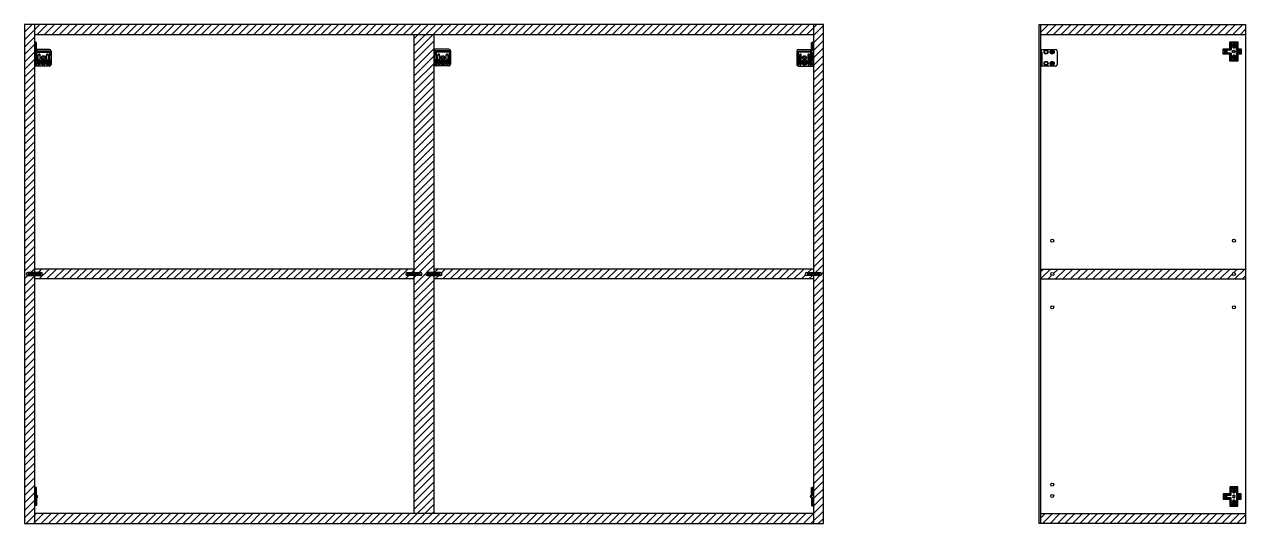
# Model space of a CAD drawing. Header units: millimetres. Extents: x 2419 to 2625, y 1920 to 2179.
# Drawn here: x 2441.7 to 2625.1, y 2104.1 to 2179.1 of the extents above; entities that cross this region are included whole.
import ezdxf

# ---------------------------------------------------------------- set-up
doc = ezdxf.new("R2010")
doc.units = ezdxf.units.MM
doc.layers.add('GIUNZIONI', color=3, linetype='Continuous')
doc.layers.add('STRUTTURA', color=7, linetype='Continuous')

msp = doc.modelspace()

# ---------------------------------------------------------------- hatches: boundary and pattern name
at = {"layer": 'STRUTTURA'}
h = msp.add_hatch(dxfattribs=at)
h.set_pattern_fill('ANSI31', color=256, scale=0.25)
h.paths.add_polyline_path([(2503.212, 2141.362), (2502.212, 2141.362, -1), (2502.212, 2141.812), (2503.212, 2141.812), (2503.212, 2177.587), (2500.212, 2177.587), (2500.212, 2141.812), (2501.212, 2141.812, -1), (2501.212, 2141.362), (2500.212, 2141.362), (2500.212, 2105.587), (2503.212, 2105.587)])
h.paths.add_polyline_path([(2559.212, 2141.362, -1), (2559.212, 2141.812), (2560.212, 2141.812), (2560.212, 2142.337), (2503.212, 2142.337), (2503.212, 2141.812), (2504.212, 2141.812, -1), (2504.212, 2141.362), (2503.212, 2141.362), (2503.212, 2140.837), (2560.212, 2140.837), (2560.212, 2141.362)])
h.paths.add_polyline_path([(2499.212, 2141.362, -1), (2499.212, 2141.812), (2500.212, 2141.812), (2500.212, 2142.337), (2443.212, 2142.337), (2443.212, 2141.812), (2444.212, 2141.812, -1), (2444.212, 2141.362), (2443.212, 2141.362), (2443.212, 2140.837), (2500.212, 2140.837), (2500.212, 2141.362)])
h.paths.add_polyline_path([(2443.212, 2179.087), (2441.712, 2179.087), (2441.712, 2104.087), (2443.212, 2104.087), (2443.212, 2141.362), (2442.212, 2141.362, -1), (2442.212, 2141.812), (2443.212, 2141.812)])
h.paths.add_polyline_path([(2560.212, 2179.087), (2443.212, 2179.087), (2443.212, 2177.587), (2560.212, 2177.587)])
h.paths.add_polyline_path([(2561.712, 2179.087), (2560.212, 2179.087), (2560.212, 2177.587), (2560.212, 2141.812), (2561.212, 2141.812, -1), (2561.212, 2141.362), (2560.212, 2141.362), (2560.212, 2104.087), (2561.712, 2104.087)])
h.paths.add_polyline_path([(2560.212, 2105.587), (2443.212, 2105.587), (2443.212, 2104.087), (2560.212, 2104.087)])
h.paths.add_polyline_path([(2625.132, 2142.337), (2594.332, 2142.337), (2594.332, 2140.837), (2625.132, 2140.837)])
h.paths.add_polyline_path([(2623.607, 2141.587, -1), (2623.157, 2141.587, -1)], flags=16)
h.paths.add_polyline_path([(2595.857, 2141.587, -1), (2596.307, 2141.587, -1)], flags=16)
h.paths.add_polyline_path([(2625.132, 2105.587), (2594.332, 2105.587), (2594.332, 2104.087), (2625.132, 2104.087)])
h.paths.add_polyline_path([(2625.132, 2179.087), (2594.332, 2179.087), (2594.332, 2177.587), (2625.132, 2177.587)])

# ---------------------------------------------------------------- linework, layer by layer
for p, q in [((2561.712, 2179.087), (2441.712, 2179.087)), ((2441.712, 2179.087), (2441.712, 2104.087)), ((2443.212, 2179.087), (2443.212, 2104.087)), ((2560.212, 2179.087), (2560.212, 2104.087)), ((2561.712, 2104.087), (2561.712, 2179.087)), ((2443.212, 2177.587), (2560.212, 2177.587)), ((2441.712, 2104.087), (2561.712, 2104.087)), ((2560.212, 2105.587), (2443.212, 2105.587))]:
    msp.add_line(p, q)
at = {"layer": 'GIUNZIONI'}
for p, q in [((2443.282, 2176.462), (2443.212, 2176.462)), ((2443.282, 2175.4), (2443.212, 2175.4)), ((2443.262, 2175.38), (2443.212, 2175.38)), ((2443.267, 2175.375), (2443.267, 2175.335)), ((2443.287, 2175.355), (2443.287, 2176.457)), ((2443.357, 2176.412), (2443.287, 2176.412)), ((2443.362, 2175.205), (2443.362, 2176.407)), ((2443.507, 2176.362), (2443.362, 2176.362)), ((2443.512, 2175.012), (2443.512, 2176.357)), ((2559.912, 2175.012), (2559.912, 2176.357)), ((2559.917, 2176.362), (2560.062, 2176.362)), ((2560.062, 2175.205), (2560.062, 2176.407)), ((2560.067, 2176.412), (2560.137, 2176.412)), ((2560.137, 2175.355), (2560.137, 2176.457)), ((2560.142, 2176.462), (2560.212, 2176.462)), ((2560.142, 2175.4), (2560.212, 2175.4)), ((2560.157, 2175.375), (2560.157, 2175.335)), ((2560.162, 2175.38), (2560.212, 2175.38)), ((2623.205, 2175.968), (2623.311, 2175.862)), ((2623.205, 2175.756), (2623.311, 2175.862)), ((2623.276, 2175.685), (2623.382, 2175.791)), ((2623.382, 2175.933), (2623.488, 2176.039)), ((2623.453, 2175.862), (2623.559, 2175.968)), ((2443.262, 2174.645), (2443.212, 2174.645)), ((2443.282, 2174.625), (2443.212, 2174.625)), ((2443.282, 2173.562), (2443.212, 2173.562)), ((2443.267, 2174.65), (2443.267, 2174.69)), ((2443.337, 2175.33), (2443.272, 2175.33)), ((2443.337, 2174.695), (2443.272, 2174.695)), ((2443.287, 2174.67), (2443.287, 2173.567)), ((2443.357, 2173.612), (2443.287, 2173.612)), ((2443.357, 2175.35), (2443.292, 2175.35)), ((2443.357, 2174.675), (2443.292, 2174.675)), ((2443.312, 2173.612), (2443.312, 2172.837)), ((2443.342, 2175.325), (2443.342, 2175.185)), ((2443.342, 2174.7), (2443.342, 2174.84)), ((2443.487, 2175.18), (2443.347, 2175.18)), ((2443.487, 2174.845), (2443.347, 2174.845)), ((2443.362, 2174.82), (2443.362, 2173.617)), ((2443.507, 2173.662), (2443.362, 2173.662)), ((2443.507, 2175.2), (2443.367, 2175.2)), ((2443.507, 2174.825), (2443.367, 2174.825)), ((2443.6, 2173.647), (2443.462, 2173.647)), ((2443.6, 2173.567), (2443.462, 2173.567)), ((2443.492, 2175.012), (2443.492, 2175.175)), ((2443.512, 2175.062), (2443.492, 2175.062)), ((2443.492, 2175.012), (2443.492, 2174.85)), ((2443.512, 2174.962), (2443.492, 2174.962)), ((2445.462, 2175.337), (2443.512, 2175.337)), ((2443.512, 2175.153), (2443.637, 2175.153)), ((2443.512, 2175.012), (2443.512, 2173.667)), ((2443.637, 2174.871), (2443.512, 2174.871)), ((2443.6, 2174.767), (2443.512, 2174.767)), ((2443.6, 2174.687), (2443.512, 2174.687)), ((2443.6, 2174.607), (2443.512, 2174.607)), ((2443.6, 2174.527), (2443.512, 2174.527)), ((2443.6, 2174.447), (2443.512, 2174.447)), ((2443.6, 2173.727), (2443.512, 2173.727)), ((2443.637, 2174.987), (2443.637, 2175.037)), ((2443.661, 2175.037), (2443.637, 2175.037)), ((2443.656, 2175.037), (2443.637, 2175.012)), ((2443.637, 2175.012), (2443.656, 2174.987)), ((2443.641, 2175.007), (2443.637, 2175.007)), ((2443.661, 2174.987), (2443.637, 2174.987)), ((2445.639, 2175.087), (2443.655, 2175.087)), ((2443.656, 2175.037), (2443.656, 2174.987)), ((2445.639, 2175.007), (2443.656, 2175.007)), ((2444.05, 2174.447), (2443.8, 2174.447)), ((2444.05, 2173.727), (2443.8, 2173.727)), ((2444.05, 2173.647), (2443.8, 2173.647)), ((2444.05, 2173.567), (2443.8, 2173.567)), ((2444.049, 2174.527), (2443.801, 2174.527)), ((2444.007, 2174.607), (2443.844, 2174.607)), ((2444.908, 2173.567), (2444.193, 2173.567)), ((2444.854, 2173.647), (2444.246, 2173.647)), ((2444.68, 2173.816), (2444.28, 2174.216)), ((2444.761, 2173.727), (2444.34, 2173.727)), ((2444.821, 2173.958), (2444.421, 2174.358)), ((2445.3, 2174.447), (2445.05, 2174.447)), ((2445.3, 2173.727), (2445.05, 2173.727)), ((2445.3, 2173.647), (2445.05, 2173.647)), ((2445.3, 2173.567), (2445.05, 2173.567)), ((2445.299, 2174.527), (2445.051, 2174.527)), ((2445.257, 2174.607), (2445.094, 2174.607)), ((2445.639, 2174.927), (2445.48, 2174.927)), ((2445.639, 2174.847), (2445.5, 2174.847)), ((2445.639, 2174.767), (2445.5, 2174.767)), ((2445.639, 2174.687), (2445.5, 2174.687)), ((2445.639, 2174.607), (2445.5, 2174.607)), ((2445.639, 2174.527), (2445.5, 2174.527)), ((2445.639, 2174.447), (2445.5, 2174.447)), ((2445.639, 2173.727), (2445.5, 2173.727)), ((2445.639, 2173.647), (2445.5, 2173.647)), ((2445.639, 2173.567), (2445.5, 2173.567)), ((2445.712, 2175.087), (2445.712, 2173.087)), ((2505.462, 2175.352), (2503.212, 2175.352)), ((2503.312, 2174.727), (2503.212, 2174.727)), ((2503.312, 2174.102), (2503.212, 2174.102)), ((2503.312, 2175.352), (2503.312, 2172.852)), ((2503.312, 2175.352), (2503.312, 2174.102)), ((2503.312, 2175.102), (2503.462, 2175.102)), ((2503.462, 2174.942), (2503.312, 2174.942)), ((2503.312, 2174.102), (2503.312, 2172.852)), ((2505.639, 2175.102), (2503.462, 2175.102)), ((2503.462, 2175.102), (2503.462, 2174.942)), ((2505.639, 2175.022), (2503.462, 2175.022)), ((2503.62, 2174.942), (2503.462, 2174.942)), ((2503.6, 2174.862), (2503.462, 2174.862)), ((2503.6, 2174.782), (2503.462, 2174.782)), ((2503.6, 2174.702), (2503.462, 2174.702)), ((2503.6, 2174.622), (2503.462, 2174.622)), ((2503.6, 2174.542), (2503.462, 2174.542)), ((2503.6, 2174.462), (2503.462, 2174.462)), ((2503.6, 2173.742), (2503.462, 2173.742)), ((2503.6, 2173.662), (2503.462, 2173.662)), ((2503.6, 2173.582), (2503.462, 2173.582)), ((2504.05, 2174.462), (2503.8, 2174.462)), ((2504.05, 2173.742), (2503.8, 2173.742)), ((2504.05, 2173.662), (2503.8, 2173.662)), ((2504.05, 2173.582), (2503.8, 2173.582)), ((2504.049, 2174.542), (2503.801, 2174.542)), ((2504.007, 2174.622), (2503.844, 2174.622)), ((2504.908, 2173.582), (2504.193, 2173.582)), ((2504.854, 2173.662), (2504.246, 2173.662)), ((2504.68, 2173.831), (2504.28, 2174.231)), ((2504.761, 2173.742), (2504.34, 2173.742)), ((2504.821, 2173.972), (2504.421, 2174.372)), ((2505.3, 2174.462), (2505.05, 2174.462)), ((2505.3, 2173.742), (2505.05, 2173.742)), ((2505.3, 2173.662), (2505.05, 2173.662)), ((2505.3, 2173.582), (2505.05, 2173.582)), ((2505.299, 2174.542), (2505.051, 2174.542)), ((2505.257, 2174.622), (2505.094, 2174.622)), ((2505.639, 2174.942), (2505.48, 2174.942)), ((2505.639, 2174.862), (2505.5, 2174.862)), ((2505.639, 2174.782), (2505.5, 2174.782)), ((2505.639, 2174.702), (2505.5, 2174.702)), ((2505.639, 2174.622), (2505.5, 2174.622)), ((2505.639, 2174.542), (2505.5, 2174.542)), ((2505.639, 2174.462), (2505.5, 2174.462)), ((2505.639, 2173.742), (2505.5, 2173.742)), ((2505.639, 2173.662), (2505.5, 2173.662)), ((2505.639, 2173.582), (2505.5, 2173.582)), ((2505.712, 2175.102), (2505.712, 2173.102)), ((2557.712, 2175.087), (2557.712, 2173.087)), ((2557.785, 2175.087), (2559.769, 2175.087)), ((2557.785, 2175.007), (2559.768, 2175.007)), ((2557.785, 2174.927), (2557.944, 2174.927)), ((2557.785, 2174.847), (2557.924, 2174.847)), ((2557.785, 2174.767), (2557.924, 2174.767)), ((2557.785, 2174.687), (2557.924, 2174.687)), ((2557.785, 2174.607), (2557.924, 2174.607)), ((2557.785, 2174.527), (2557.924, 2174.527)), ((2557.785, 2174.447), (2557.924, 2174.447)), ((2557.785, 2173.727), (2557.924, 2173.727)), ((2557.785, 2173.647), (2557.924, 2173.647)), ((2557.785, 2173.567), (2557.924, 2173.567)), ((2557.962, 2175.337), (2559.912, 2175.337)), ((2558.124, 2174.527), (2558.373, 2174.527)), ((2558.124, 2174.447), (2558.374, 2174.447)), ((2558.124, 2173.727), (2558.374, 2173.727)), ((2558.124, 2173.647), (2558.374, 2173.647)), ((2558.124, 2173.567), (2558.374, 2173.567)), ((2558.167, 2174.607), (2558.33, 2174.607)), ((2558.516, 2173.567), (2559.231, 2173.567)), ((2558.57, 2173.647), (2559.178, 2173.647)), ((2558.603, 2173.958), (2559.003, 2174.358)), ((2558.663, 2173.727), (2559.084, 2173.727)), ((2558.744, 2173.816), (2559.144, 2174.216)), ((2559.374, 2174.527), (2559.623, 2174.527)), ((2559.374, 2174.447), (2559.624, 2174.447)), ((2559.374, 2173.727), (2559.624, 2173.727)), ((2559.374, 2173.647), (2559.624, 2173.647)), ((2559.374, 2173.567), (2559.624, 2173.567)), ((2559.417, 2174.607), (2559.58, 2174.607)), ((2559.763, 2175.037), (2559.787, 2175.037)), ((2559.763, 2174.987), (2559.787, 2174.987)), ((2559.768, 2175.037), (2559.768, 2174.987)), ((2559.768, 2175.037), (2559.787, 2175.012)), ((2559.787, 2175.012), (2559.768, 2174.987)), ((2559.783, 2175.007), (2559.787, 2175.007)), ((2559.912, 2175.153), (2559.787, 2175.153)), ((2559.787, 2174.987), (2559.787, 2175.037)), ((2559.787, 2174.871), (2559.912, 2174.871)), ((2559.824, 2174.767), (2559.912, 2174.767)), ((2559.824, 2174.687), (2559.912, 2174.687)), ((2559.824, 2174.607), (2559.912, 2174.607)), ((2559.824, 2174.527), (2559.912, 2174.527)), ((2559.824, 2174.447), (2559.912, 2174.447)), ((2559.824, 2173.727), (2559.912, 2173.727)), ((2559.824, 2173.647), (2559.962, 2173.647)), ((2559.824, 2173.567), (2559.962, 2173.567)), ((2559.912, 2175.062), (2559.932, 2175.062)), ((2559.912, 2175.012), (2559.912, 2173.667)), ((2559.912, 2174.962), (2559.932, 2174.962)), ((2559.917, 2175.2), (2560.057, 2175.2)), ((2559.917, 2174.825), (2560.057, 2174.825)), ((2559.917, 2173.662), (2560.062, 2173.662)), ((2559.932, 2175.012), (2559.932, 2175.175)), ((2559.932, 2175.012), (2559.932, 2174.85)), ((2559.937, 2175.18), (2560.077, 2175.18)), ((2559.937, 2174.845), (2560.077, 2174.845)), ((2560.062, 2174.82), (2560.062, 2173.617)), ((2560.067, 2175.35), (2560.132, 2175.35)), ((2560.067, 2174.675), (2560.132, 2174.675)), ((2560.067, 2173.612), (2560.137, 2173.612)), ((2560.082, 2175.325), (2560.082, 2175.185)), ((2560.082, 2174.7), (2560.082, 2174.84)), ((2560.087, 2175.33), (2560.152, 2175.33)), ((2560.087, 2174.695), (2560.152, 2174.695)), ((2560.112, 2173.612), (2560.112, 2172.837)), ((2560.137, 2174.67), (2560.137, 2173.567)), ((2560.142, 2174.625), (2560.212, 2174.625)), ((2560.142, 2173.562), (2560.212, 2173.562)), ((2560.157, 2174.65), (2560.157, 2174.69)), ((2560.162, 2174.645), (2560.212, 2174.645)), ((2594.332, 2175.337), (2596.582, 2175.337)), ((2594.432, 2175.337), (2594.432, 2172.837)), ((2594.432, 2174.937), (2594.482, 2174.937)), ((2594.432, 2174.087), (2594.432, 2174.237)), ((2594.432, 2173.937), (2594.457, 2173.937)), ((2594.444, 2174.257), (2594.444, 2174.257)), ((2594.457, 2174.237), (2594.482, 2174.237)), ((2594.482, 2174.837), (2594.482, 2172.937)), ((2594.532, 2174.887), (2594.532, 2172.887)), ((2594.552, 2174.387), (2594.532, 2174.332)), ((2594.552, 2173.787), (2594.532, 2173.842)), ((2594.552, 2174.387), (2594.552, 2173.787)), ((2595.976, 2175.114), (2595.905, 2175.043)), ((2595.905, 2175.043), (2596.011, 2174.937)), ((2595.905, 2175.043), (2596.082, 2174.937)), ((2595.905, 2174.831), (2596.011, 2174.937)), ((2595.905, 2174.831), (2596.082, 2174.937)), ((2595.976, 2174.76), (2595.905, 2174.831)), ((2595.976, 2175.114), (2596.082, 2175.008)), ((2595.976, 2175.114), (2596.082, 2174.937)), ((2596.082, 2174.937), (2595.976, 2174.76)), ((2595.976, 2174.76), (2596.082, 2174.866)), ((2596.011, 2174.937), (2596.082, 2174.937)), ((2596.188, 2175.114), (2596.082, 2174.937)), ((2596.082, 2175.008), (2596.188, 2175.114)), ((2596.082, 2174.937), (2596.259, 2175.043)), ((2596.082, 2175.008), (2596.082, 2174.866)), ((2596.082, 2174.937), (2596.259, 2174.831)), ((2596.082, 2174.937), (2596.188, 2174.76)), ((2596.082, 2174.937), (2596.153, 2174.937)), ((2596.082, 2174.866), (2596.188, 2174.76)), ((2596.153, 2174.937), (2596.259, 2175.043)), ((2596.153, 2174.937), (2596.259, 2174.831)), ((2596.188, 2175.114), (2596.259, 2175.043)), ((2596.188, 2174.76), (2596.259, 2174.831)), ((2596.832, 2175.087), (2596.832, 2173.087)), ((2622.017, 2175.073), (2622.017, 2175.153)), ((2622.017, 2174.951), (2622.017, 2174.871)), ((2622.052, 2175.106), (2622.052, 2175.153)), ((2622.052, 2174.918), (2622.052, 2174.871)), ((2622.087, 2175.134), (2622.087, 2175.153)), ((2622.087, 2175.037), (2622.087, 2175.012)), ((2622.087, 2174.987), (2622.087, 2175.012)), ((2622.132, 2174.987), (2622.087, 2174.987)), ((2622.087, 2174.89), (2622.087, 2174.871)), ((2622.122, 2175.148), (2622.122, 2175.153)), ((2622.122, 2174.876), (2622.122, 2174.871)), ((2622.132, 2175.037), (2622.132, 2175.082)), ((2622.157, 2175.012), (2622.132, 2174.987)), ((2622.132, 2174.987), (2622.132, 2174.942)), ((2622.157, 2175.012), (2622.182, 2175.082)), ((2622.157, 2175.012), (2622.227, 2175.037)), ((2622.157, 2175.012), (2622.227, 2174.987)), ((2622.182, 2175.082), (2622.182, 2175.037)), ((2622.192, 2175.148), (2622.192, 2175.153)), ((2622.192, 2174.876), (2622.192, 2174.871)), ((2622.227, 2175.134), (2622.227, 2175.153)), ((2622.227, 2175.012), (2622.227, 2175.037)), ((2622.227, 2175.012), (2622.227, 2174.987)), ((2622.227, 2174.89), (2622.227, 2174.871)), ((2622.262, 2175.106), (2622.262, 2175.153)), ((2622.262, 2174.918), (2622.262, 2174.871)), ((2622.297, 2175.073), (2622.297, 2175.153)), ((2622.297, 2174.951), (2622.297, 2174.871)), ((2623.205, 2174.268), (2623.311, 2174.162)), ((2623.205, 2174.056), (2623.311, 2174.162)), ((2623.276, 2174.339), (2623.382, 2174.233)), ((2623.382, 2174.091), (2623.488, 2173.985)), ((2623.453, 2174.162), (2623.559, 2174.056)), ((2624.069, 2175.2), (2624.138, 2175.2)), ((2624.069, 2174.825), (2624.138, 2174.825)), ((2624.207, 2175.2), (2624.276, 2175.2)), ((2624.207, 2174.825), (2624.276, 2174.825)), ((2624.344, 2175.2), (2624.482, 2175.2)), ((2624.344, 2174.825), (2624.482, 2174.825)), ((2443.312, 2173.462), (2443.212, 2173.462)), ((2445.462, 2172.837), (2443.212, 2172.837)), ((2443.312, 2173.462), (2443.312, 2172.837)), ((2443.462, 2173.247), (2443.312, 2173.247)), ((2443.312, 2173.087), (2443.462, 2173.087)), ((2443.6, 2173.487), (2443.462, 2173.487)), ((2443.6, 2173.407), (2443.462, 2173.407)), ((2443.6, 2173.327), (2443.462, 2173.327)), ((2443.6, 2173.247), (2443.462, 2173.247)), ((2443.462, 2173.087), (2443.462, 2173.247)), ((2443.6, 2173.167), (2443.462, 2173.167)), ((2443.6, 2173.087), (2443.462, 2173.087)), ((2444.05, 2173.487), (2443.8, 2173.487)), ((2444.05, 2173.407), (2443.8, 2173.407)), ((2444.05, 2173.327), (2443.8, 2173.327)), ((2444.05, 2173.247), (2443.8, 2173.247)), ((2444.05, 2173.167), (2443.8, 2173.167)), ((2444.048, 2173.087), (2443.803, 2173.087)), ((2444.95, 2173.407), (2444.151, 2173.407)), ((2444.946, 2173.327), (2444.155, 2173.327)), ((2444.938, 2173.487), (2444.163, 2173.487)), ((2444.925, 2173.247), (2444.176, 2173.247)), ((2444.884, 2173.167), (2444.216, 2173.167)), ((2444.815, 2173.087), (2444.286, 2173.087)), ((2445.3, 2173.487), (2445.05, 2173.487)), ((2445.3, 2173.407), (2445.05, 2173.407)), ((2445.3, 2173.327), (2445.05, 2173.327)), ((2445.3, 2173.247), (2445.05, 2173.247)), ((2445.3, 2173.167), (2445.05, 2173.167)), ((2445.298, 2173.087), (2445.053, 2173.087)), ((2445.639, 2173.487), (2445.5, 2173.487)), ((2445.639, 2173.407), (2445.5, 2173.407)), ((2445.639, 2173.327), (2445.5, 2173.327)), ((2445.639, 2173.247), (2445.5, 2173.247)), ((2445.639, 2173.167), (2445.5, 2173.167)), ((2445.639, 2173.087), (2445.5, 2173.087)), ((2503.312, 2173.477), (2503.212, 2173.477)), ((2505.462, 2172.852), (2503.212, 2172.852)), ((2503.462, 2173.262), (2503.312, 2173.262)), ((2503.312, 2173.102), (2503.462, 2173.102)), ((2503.6, 2173.502), (2503.462, 2173.502)), ((2503.6, 2173.422), (2503.462, 2173.422)), ((2503.6, 2173.342), (2503.462, 2173.342)), ((2503.6, 2173.262), (2503.462, 2173.262)), ((2503.462, 2173.102), (2503.462, 2173.262)), ((2503.6, 2173.182), (2503.462, 2173.182)), ((2503.6, 2173.102), (2503.462, 2173.102)), ((2504.05, 2173.502), (2503.8, 2173.502)), ((2504.05, 2173.422), (2503.8, 2173.422)), ((2504.05, 2173.342), (2503.8, 2173.342)), ((2504.05, 2173.262), (2503.8, 2173.262)), ((2504.05, 2173.182), (2503.8, 2173.182)), ((2504.048, 2173.102), (2503.803, 2173.102)), ((2504.95, 2173.422), (2504.151, 2173.422)), ((2504.946, 2173.342), (2504.155, 2173.342)), ((2504.938, 2173.502), (2504.163, 2173.502)), ((2504.925, 2173.262), (2504.176, 2173.262)), ((2504.884, 2173.182), (2504.216, 2173.182)), ((2504.815, 2173.102), (2504.286, 2173.102)), ((2505.3, 2173.502), (2505.05, 2173.502)), ((2505.3, 2173.422), (2505.05, 2173.422)), ((2505.3, 2173.342), (2505.05, 2173.342)), ((2505.3, 2173.262), (2505.05, 2173.262)), ((2505.3, 2173.182), (2505.05, 2173.182)), ((2505.298, 2173.102), (2505.053, 2173.102)), ((2505.639, 2173.502), (2505.5, 2173.502)), ((2505.639, 2173.422), (2505.5, 2173.422)), ((2505.639, 2173.342), (2505.5, 2173.342)), ((2505.639, 2173.262), (2505.5, 2173.262)), ((2505.639, 2173.182), (2505.5, 2173.182)), ((2505.639, 2173.102), (2505.5, 2173.102)), ((2557.785, 2173.487), (2557.924, 2173.487)), ((2557.785, 2173.407), (2557.924, 2173.407)), ((2557.785, 2173.327), (2557.924, 2173.327)), ((2557.785, 2173.247), (2557.924, 2173.247)), ((2557.785, 2173.167), (2557.924, 2173.167)), ((2557.785, 2173.087), (2557.924, 2173.087)), ((2557.962, 2172.837), (2560.212, 2172.837)), ((2558.124, 2173.487), (2558.374, 2173.487)), ((2558.124, 2173.407), (2558.374, 2173.407)), ((2558.124, 2173.327), (2558.374, 2173.327)), ((2558.124, 2173.247), (2558.374, 2173.247)), ((2558.124, 2173.167), (2558.374, 2173.167)), ((2558.126, 2173.087), (2558.371, 2173.087)), ((2558.474, 2173.407), (2559.273, 2173.407)), ((2558.478, 2173.327), (2559.269, 2173.327)), ((2558.486, 2173.487), (2559.261, 2173.487)), ((2558.499, 2173.247), (2559.248, 2173.247)), ((2558.539, 2173.167), (2559.208, 2173.167)), ((2558.609, 2173.087), (2559.138, 2173.087)), ((2559.374, 2173.487), (2559.624, 2173.487)), ((2559.374, 2173.407), (2559.624, 2173.407)), ((2559.374, 2173.327), (2559.624, 2173.327)), ((2559.374, 2173.247), (2559.624, 2173.247)), ((2559.374, 2173.167), (2559.624, 2173.167)), ((2559.376, 2173.087), (2559.621, 2173.087)), ((2559.824, 2173.487), (2559.962, 2173.487)), ((2559.824, 2173.407), (2559.962, 2173.407)), ((2559.824, 2173.327), (2559.962, 2173.327)), ((2559.824, 2173.247), (2559.962, 2173.247)), ((2559.824, 2173.167), (2559.962, 2173.167)), ((2559.824, 2173.087), (2559.962, 2173.087)), ((2559.962, 2173.087), (2559.962, 2173.247)), ((2559.962, 2173.247), (2560.112, 2173.247)), ((2560.112, 2173.087), (2559.962, 2173.087)), ((2560.112, 2173.462), (2560.212, 2173.462)), ((2560.112, 2173.462), (2560.112, 2172.837)), ((2596.582, 2172.837), (2594.332, 2172.837)), ((2595.976, 2173.414), (2595.905, 2173.343)), ((2595.905, 2173.343), (2596.011, 2173.237)), ((2595.905, 2173.343), (2596.082, 2173.237)), ((2595.905, 2173.131), (2596.011, 2173.237)), ((2595.905, 2173.131), (2596.082, 2173.237)), ((2595.976, 2173.06), (2595.905, 2173.131)), ((2595.976, 2173.414), (2596.082, 2173.308)), ((2596.082, 2173.237), (2595.976, 2173.414)), ((2595.976, 2173.06), (2596.082, 2173.237)), ((2595.976, 2173.06), (2596.082, 2173.166)), ((2596.011, 2173.237), (2596.082, 2173.237)), ((2596.082, 2173.308), (2596.188, 2173.414)), ((2596.082, 2173.237), (2596.188, 2173.414)), ((2596.082, 2173.237), (2596.259, 2173.343)), ((2596.082, 2173.166), (2596.082, 2173.308)), ((2596.188, 2173.06), (2596.082, 2173.237)), ((2596.082, 2173.237), (2596.259, 2173.131)), ((2596.082, 2173.237), (2596.153, 2173.237)), ((2596.082, 2173.166), (2596.188, 2173.06)), ((2596.153, 2173.237), (2596.259, 2173.343)), ((2596.153, 2173.237), (2596.259, 2173.131)), ((2596.188, 2173.414), (2596.259, 2173.343)), ((2596.188, 2173.06), (2596.259, 2173.131)), ((2444.212, 2141.812), (2442.212, 2141.812)), ((2442.212, 2141.787), (2444.212, 2141.787)), ((2442.212, 2141.762), (2444.212, 2141.762)), ((2442.212, 2141.712), (2444.212, 2141.712)), ((2442.212, 2141.637), (2444.212, 2141.637)), ((2442.212, 2141.537), (2444.212, 2141.537)), ((2442.212, 2141.462), (2444.212, 2141.462)), ((2442.212, 2141.412), (2444.212, 2141.412)), ((2442.212, 2141.387), (2444.212, 2141.387)), ((2442.212, 2141.362), (2444.212, 2141.362)), ((2499.212, 2141.812), (2501.212, 2141.812)), ((2501.212, 2141.787), (2499.212, 2141.787)), ((2501.212, 2141.762), (2499.212, 2141.762)), ((2501.212, 2141.712), (2499.212, 2141.712)), ((2501.212, 2141.637), (2499.212, 2141.637)), ((2501.212, 2141.537), (2499.212, 2141.537)), ((2501.212, 2141.462), (2499.212, 2141.462)), ((2501.212, 2141.412), (2499.212, 2141.412)), ((2501.212, 2141.387), (2499.212, 2141.387)), ((2501.212, 2141.362), (2499.212, 2141.362)), ((2504.212, 2141.812), (2502.212, 2141.812)), ((2502.212, 2141.787), (2504.212, 2141.787)), ((2502.212, 2141.762), (2504.212, 2141.762)), ((2502.212, 2141.712), (2504.212, 2141.712)), ((2502.212, 2141.637), (2504.212, 2141.637)), ((2502.212, 2141.537), (2504.212, 2141.537)), ((2502.212, 2141.462), (2504.212, 2141.462)), ((2502.212, 2141.412), (2504.212, 2141.412)), ((2502.212, 2141.387), (2504.212, 2141.387)), ((2502.212, 2141.362), (2504.212, 2141.362)), ((2559.212, 2141.812), (2561.212, 2141.812)), ((2561.212, 2141.787), (2559.212, 2141.787)), ((2561.212, 2141.762), (2559.212, 2141.762)), ((2561.212, 2141.712), (2559.212, 2141.712)), ((2561.212, 2141.637), (2559.212, 2141.637)), ((2561.212, 2141.537), (2559.212, 2141.537)), ((2561.212, 2141.462), (2559.212, 2141.462)), ((2561.212, 2141.412), (2559.212, 2141.412)), ((2561.212, 2141.387), (2559.212, 2141.387)), ((2561.212, 2141.362), (2559.212, 2141.362)), ((2443.282, 2109.612), (2443.212, 2109.612)), ((2443.287, 2108.505), (2443.287, 2109.607)), ((2443.357, 2109.562), (2443.287, 2109.562)), ((2443.362, 2108.355), (2443.362, 2109.557)), ((2443.507, 2109.512), (2443.362, 2109.512)), ((2443.512, 2108.162), (2443.512, 2109.507)), ((2559.912, 2108.162), (2559.912, 2109.507)), ((2559.917, 2109.512), (2560.062, 2109.512)), ((2560.062, 2108.355), (2560.062, 2109.557)), ((2560.067, 2109.562), (2560.137, 2109.562)), ((2560.137, 2108.505), (2560.137, 2109.607)), ((2560.142, 2109.612), (2560.212, 2109.612)), ((2443.282, 2108.55), (2443.212, 2108.55)), ((2443.262, 2108.53), (2443.212, 2108.53)), ((2443.262, 2107.795), (2443.212, 2107.795)), ((2443.282, 2107.775), (2443.212, 2107.775)), ((2443.267, 2108.525), (2443.267, 2108.485)), ((2443.267, 2107.8), (2443.267, 2107.84)), ((2443.337, 2108.48), (2443.272, 2108.48)), ((2443.337, 2107.845), (2443.272, 2107.845)), ((2443.287, 2107.82), (2443.287, 2106.717)), ((2443.357, 2108.5), (2443.292, 2108.5)), ((2443.357, 2107.825), (2443.292, 2107.825)), ((2443.342, 2108.475), (2443.342, 2108.335)), ((2443.342, 2107.85), (2443.342, 2107.99)), ((2443.487, 2108.33), (2443.347, 2108.33)), ((2443.487, 2107.995), (2443.347, 2107.995)), ((2443.362, 2107.97), (2443.362, 2106.767)), ((2443.507, 2108.35), (2443.367, 2108.35)), ((2443.507, 2107.975), (2443.367, 2107.975)), ((2443.492, 2108.162), (2443.492, 2108.325)), ((2443.512, 2108.212), (2443.492, 2108.212)), ((2443.492, 2108.162), (2443.492, 2108)), ((2443.512, 2108.112), (2443.492, 2108.112)), ((2443.637, 2108.303), (2443.512, 2108.303)), ((2443.512, 2108.162), (2443.512, 2106.817)), ((2443.512, 2108.021), (2443.637, 2108.021)), ((2443.637, 2108.187), (2443.637, 2108.137)), ((2443.661, 2108.187), (2443.637, 2108.187)), ((2443.637, 2108.162), (2443.656, 2108.187)), ((2443.656, 2108.137), (2443.637, 2108.162)), ((2443.661, 2108.137), (2443.637, 2108.137)), ((2443.656, 2108.137), (2443.656, 2108.187)), ((2559.763, 2108.187), (2559.787, 2108.187)), ((2559.763, 2108.137), (2559.787, 2108.137)), ((2559.768, 2108.137), (2559.768, 2108.187)), ((2559.787, 2108.162), (2559.768, 2108.187)), ((2559.768, 2108.137), (2559.787, 2108.162)), ((2559.787, 2108.303), (2559.912, 2108.303)), ((2559.787, 2108.187), (2559.787, 2108.137)), ((2559.912, 2108.021), (2559.787, 2108.021)), ((2559.912, 2108.212), (2559.932, 2108.212)), ((2559.912, 2108.162), (2559.912, 2106.817)), ((2559.912, 2108.112), (2559.932, 2108.112)), ((2559.917, 2108.35), (2560.057, 2108.35)), ((2559.917, 2107.975), (2560.057, 2107.975)), ((2559.932, 2108.162), (2559.932, 2108.325)), ((2559.932, 2108.162), (2559.932, 2108)), ((2559.937, 2108.33), (2560.077, 2108.33)), ((2559.937, 2107.995), (2560.077, 2107.995)), ((2560.062, 2107.97), (2560.062, 2106.767)), ((2560.067, 2108.5), (2560.132, 2108.5)), ((2560.067, 2107.825), (2560.132, 2107.825)), ((2560.082, 2108.475), (2560.082, 2108.335)), ((2560.082, 2107.85), (2560.082, 2107.99)), ((2560.087, 2108.48), (2560.152, 2108.48)), ((2560.087, 2107.845), (2560.152, 2107.845)), ((2560.137, 2107.82), (2560.137, 2106.717)), ((2560.142, 2108.55), (2560.212, 2108.55)), ((2560.142, 2107.775), (2560.212, 2107.775)), ((2560.157, 2108.525), (2560.157, 2108.485)), ((2560.157, 2107.8), (2560.157, 2107.84)), ((2560.162, 2108.53), (2560.212, 2108.53)), ((2560.162, 2107.795), (2560.212, 2107.795)), ((2622.017, 2108.223), (2622.017, 2108.303)), ((2622.017, 2108.101), (2622.017, 2108.021)), ((2622.052, 2108.256), (2622.052, 2108.303)), ((2622.052, 2108.068), (2622.052, 2108.021)), ((2622.087, 2108.284), (2622.087, 2108.303)), ((2622.087, 2108.187), (2622.087, 2108.162)), ((2622.132, 2108.187), (2622.087, 2108.187)), ((2622.087, 2108.137), (2622.087, 2108.162)), ((2622.087, 2108.04), (2622.087, 2108.021)), ((2622.122, 2108.298), (2622.122, 2108.303)), ((2622.122, 2108.026), (2622.122, 2108.021)), ((2622.132, 2108.187), (2622.132, 2108.232)), ((2622.157, 2108.162), (2622.132, 2108.187)), ((2622.132, 2108.137), (2622.132, 2108.092)), ((2622.157, 2108.162), (2622.227, 2108.187)), ((2622.157, 2108.162), (2622.182, 2108.092)), ((2622.157, 2108.162), (2622.227, 2108.137)), ((2622.182, 2108.092), (2622.182, 2108.137)), ((2622.192, 2108.298), (2622.192, 2108.303)), ((2622.192, 2108.026), (2622.192, 2108.021)), ((2622.227, 2108.284), (2622.227, 2108.303)), ((2622.227, 2108.162), (2622.227, 2108.187)), ((2622.227, 2108.162), (2622.227, 2108.137)), ((2622.227, 2108.04), (2622.227, 2108.021)), ((2622.262, 2108.256), (2622.262, 2108.303)), ((2622.262, 2108.068), (2622.262, 2108.021)), ((2622.297, 2108.223), (2622.297, 2108.303)), ((2622.297, 2108.101), (2622.297, 2108.021)), ((2623.205, 2109.118), (2623.311, 2109.012)), ((2623.205, 2108.906), (2623.311, 2109.012)), ((2623.276, 2108.835), (2623.382, 2108.941)), ((2623.382, 2109.083), (2623.488, 2109.189)), ((2623.453, 2109.012), (2623.559, 2109.118)), ((2624.069, 2108.35), (2624.138, 2108.35)), ((2624.069, 2107.975), (2624.138, 2107.975)), ((2624.207, 2108.35), (2624.276, 2108.35)), ((2624.207, 2107.975), (2624.276, 2107.975)), ((2624.344, 2108.35), (2624.482, 2108.35)), ((2624.344, 2107.975), (2624.482, 2107.975)), ((2443.282, 2106.712), (2443.212, 2106.712)), ((2443.357, 2106.762), (2443.287, 2106.762)), ((2443.507, 2106.812), (2443.362, 2106.812)), ((2559.917, 2106.812), (2560.062, 2106.812)), ((2560.067, 2106.762), (2560.137, 2106.762)), ((2560.142, 2106.712), (2560.212, 2106.712)), ((2623.205, 2107.418), (2623.311, 2107.312)), ((2623.205, 2107.206), (2623.311, 2107.312)), ((2623.276, 2107.489), (2623.382, 2107.383)), ((2623.382, 2107.241), (2623.488, 2107.135)), ((2623.453, 2107.312), (2623.559, 2107.206))]:
    msp.add_line(p, q, dxfattribs=at)
for points in [[(2622.782, 2176.412, -0.4142136), (2622.832, 2176.462), (2623.932, 2176.462, -0.4142136), (2623.982, 2176.412), (2623.982, 2175.4), (2624.482, 2175.4), (2624.482, 2175.012), (2624.482, 2174.625), (2623.982, 2174.625), (2623.982, 2173.612, -0.4142136), (2623.932, 2173.562), (2622.832, 2173.562, -0.4142136), (2622.782, 2173.612), (2622.782, 2174.625), (2621.782, 2174.625), (2621.782, 2175.012), (2621.782, 2175.4), (2622.782, 2175.4)], [(2444.05, 2173.112, -1), (2443.8, 2173.112), (2443.8, 2174.512, -1), (2444.05, 2174.512)], [(2445.05, 2174.512, -1), (2445.3, 2174.512), (2445.3, 2173.112, -1), (2445.05, 2173.112)], [(2504.05, 2173.127, -1), (2503.8, 2173.127), (2503.8, 2174.527, -1), (2504.05, 2174.527)], [(2505.05, 2174.527, -1), (2505.3, 2174.527), (2505.3, 2173.127, -1), (2505.05, 2173.127)], [(2558.374, 2174.512, 1), (2558.124, 2174.512), (2558.124, 2173.112, 1), (2558.374, 2173.112)], [(2559.374, 2173.112, 1), (2559.624, 2173.112), (2559.624, 2174.512, 1), (2559.374, 2174.512)], [(2622.016, 2175.012, -1), (2622.298, 2175.012, -1)], [(2623.177, 2175.012, -1), (2623.587, 2175.012, -1)], [(2623.241, 2175.012, -1), (2623.523, 2175.012, -1)], [(2622.782, 2106.762, 0.4142136), (2622.832, 2106.712), (2623.932, 2106.712, 0.4142136), (2623.982, 2106.762), (2623.982, 2107.775), (2624.482, 2107.775), (2624.482, 2108.162), (2624.482, 2108.55), (2623.982, 2108.55), (2623.982, 2109.562, 0.4142136), (2623.932, 2109.612), (2622.832, 2109.612, 0.4142136), (2622.782, 2109.562), (2622.782, 2108.55), (2621.782, 2108.55), (2621.782, 2108.162), (2621.782, 2107.775), (2622.782, 2107.775)], [(2622.016, 2108.162, 1), (2622.298, 2108.162, 1)], [(2623.177, 2108.162, 1), (2623.587, 2108.162, 1)], [(2623.241, 2108.162, 1), (2623.523, 2108.162, 1)]]:
    msp.add_lwpolyline(points, format="xyb", close=True, dxfattribs=at)
for points in [[(2621.782, 2175.35), (2622.782, 2175.35, 0.4142136), (2622.832, 2175.4), (2622.832, 2176.362, -0.4142136), (2622.882, 2176.412), (2623.882, 2176.412, -0.4142136), (2623.932, 2176.362), (2623.932, 2175.35), (2624.482, 2175.35)], [(2624.482, 2175.3), (2623.932, 2175.3, -0.4142136), (2623.882, 2175.35), (2623.882, 2176.262, 0.4142136), (2623.782, 2176.362), (2622.982, 2176.362, 0.4142136), (2622.882, 2176.262), (2622.882, 2175.35, -0.4142136), (2622.832, 2175.3), (2621.782, 2175.3)], [(2624.001, 2175.2), (2623.882, 2175.2, -0.4142136), (2623.782, 2175.3), (2623.782, 2176.262), (2622.982, 2176.262), (2622.982, 2175.3, -0.4142136), (2622.882, 2175.2), (2621.782, 2175.2)], [(2444.75, 2173.864), (2444.75, 2173.734, -3.7320508), (2444.35, 2173.734), (2444.35, 2173.864)], [(2504.75, 2173.878), (2504.75, 2173.748, -3.7320508), (2504.35, 2173.748), (2504.35, 2173.878)], [(2558.674, 2173.864), (2558.674, 2173.734, 3.7320508), (2559.074, 2173.734), (2559.074, 2173.864)], [(2621.782, 2174.825), (2622.882, 2174.825, -0.4142136), (2622.982, 2174.725), (2622.982, 2173.762), (2623.782, 2173.762), (2623.782, 2174.725, -0.4142136), (2623.882, 2174.825), (2624.001, 2174.825)], [(2621.782, 2174.725), (2622.832, 2174.725, -0.4142136), (2622.882, 2174.675), (2622.882, 2173.762, 0.4142136), (2622.982, 2173.662), (2623.782, 2173.662, 0.4142136), (2623.882, 2173.762), (2623.882, 2174.675, -0.4142136), (2623.932, 2174.725), (2624.482, 2174.725)], [(2621.782, 2174.675), (2622.782, 2174.675, -0.4142136), (2622.832, 2174.625), (2622.832, 2173.662, 0.4142136), (2622.882, 2173.612), (2623.882, 2173.612, 0.4142136), (2623.932, 2173.662), (2623.932, 2174.675), (2624.482, 2174.675)], [(2624.482, 2174.962), (2623.832, 2174.962, -0.4142136), (2623.782, 2175.012, -0.4142136), (2623.832, 2175.062), (2624.482, 2175.062)], [(2621.782, 2108.5), (2622.782, 2108.5, 0.4142136), (2622.832, 2108.55), (2622.832, 2109.512, -0.4142136), (2622.882, 2109.562), (2623.882, 2109.562, -0.4142136), (2623.932, 2109.512), (2623.932, 2108.5), (2624.482, 2108.5)], [(2621.782, 2108.45), (2622.832, 2108.45, 0.4142136), (2622.882, 2108.5), (2622.882, 2109.412, -0.4142136), (2622.982, 2109.512), (2623.782, 2109.512, -0.4142136), (2623.882, 2109.412), (2623.882, 2108.5, 0.4142136), (2623.932, 2108.45), (2624.482, 2108.45)], [(2621.782, 2108.35), (2622.882, 2108.35, 0.4142136), (2622.982, 2108.45), (2622.982, 2109.412), (2623.782, 2109.412), (2623.782, 2108.45, 0.4142136), (2623.882, 2108.35), (2624.001, 2108.35)], [(2624.001, 2107.975), (2623.882, 2107.975, 0.4142136), (2623.782, 2107.875), (2623.782, 2106.912), (2622.982, 2106.912), (2622.982, 2107.875, 0.4142136), (2622.882, 2107.975), (2621.782, 2107.975)], [(2624.482, 2107.875), (2623.932, 2107.875, 0.4142136), (2623.882, 2107.825), (2623.882, 2106.912, -0.4142136), (2623.782, 2106.812), (2622.982, 2106.812, -0.4142136), (2622.882, 2106.912), (2622.882, 2107.825, 0.4142136), (2622.832, 2107.875), (2621.782, 2107.875)], [(2621.782, 2107.825), (2622.782, 2107.825, -0.4142136), (2622.832, 2107.775), (2622.832, 2106.812, 0.4142136), (2622.882, 2106.762), (2623.882, 2106.762, 0.4142136), (2623.932, 2106.812), (2623.932, 2107.825), (2624.482, 2107.825)], [(2624.482, 2108.212), (2623.832, 2108.212, 0.4142136), (2623.782, 2108.162, 0.4142136), (2623.832, 2108.112), (2624.482, 2108.112)]]:
    msp.add_lwpolyline(points, format="xyb", dxfattribs=at)
for points in [[(2623.276, 2176.039), (2623.382, 2175.862), (2623.205, 2175.968)], [(2623.205, 2175.756), (2623.382, 2175.862), (2623.276, 2175.685)], [(2623.488, 2176.039), (2623.382, 2175.862), (2623.559, 2175.968)], [(2622.132, 2175.037), (2622.087, 2175.037), (2622.157, 2175.012)], [(2623.205, 2174.268), (2623.382, 2174.162), (2623.276, 2174.339)], [(2623.276, 2173.985), (2623.382, 2174.162), (2623.205, 2174.056)], [(2623.488, 2173.985), (2623.382, 2174.162), (2623.559, 2174.056)], [(2622.132, 2108.137), (2622.087, 2108.137), (2622.157, 2108.162)], [(2623.276, 2109.189), (2623.382, 2109.012), (2623.205, 2109.118)], [(2623.205, 2108.906), (2623.382, 2109.012), (2623.276, 2108.835)], [(2623.488, 2109.189), (2623.382, 2109.012), (2623.559, 2109.118)], [(2623.205, 2107.418), (2623.382, 2107.312), (2623.276, 2107.489)], [(2623.276, 2107.135), (2623.382, 2107.312), (2623.205, 2107.206)], [(2623.488, 2107.135), (2623.382, 2107.312), (2623.559, 2107.206)]]:
    msp.add_lwpolyline(points, close=True, dxfattribs=at)
for points in [[(2623.276, 2176.039), (2623.382, 2175.933), (2623.382, 2175.791), (2623.488, 2175.685), (2623.382, 2175.862), (2623.559, 2175.756), (2623.488, 2175.685)], [(2623.311, 2175.862), (2623.382, 2175.862), (2623.453, 2175.862), (2623.559, 2175.756)], [(2443.6, 2172.887), (2443.6, 2174.871)], [(2443.65, 2174.937), (2445.45, 2174.937)], [(2445.5, 2174.887), (2445.5, 2172.887)], [(2503.6, 2172.902), (2503.6, 2174.902)], [(2503.65, 2174.952), (2505.45, 2174.952)], [(2505.5, 2174.902), (2505.5, 2172.902)], [(2557.924, 2174.887), (2557.924, 2172.887)], [(2559.774, 2174.937), (2557.974, 2174.937)], [(2559.824, 2172.887), (2559.824, 2174.871)], [(2622.03, 2175.073), (2621.982, 2175.073), (2621.982, 2175.153), (2622.332, 2175.153), (2622.332, 2175.073), (2622.284, 2175.073)], [(2622.03, 2174.951), (2621.982, 2174.951), (2621.982, 2174.871), (2622.332, 2174.871), (2622.332, 2174.951), (2622.284, 2174.951)], [(2622.087, 2174.987), (2622.157, 2175.012), (2622.182, 2174.987), (2622.227, 2174.987)], [(2622.182, 2175.082), (2622.132, 2175.082), (2622.157, 2175.012), (2622.182, 2175.037), (2622.227, 2175.037)], [(2622.182, 2174.942), (2622.132, 2174.942), (2622.157, 2175.012), (2622.182, 2174.942), (2622.182, 2174.987)], [(2623.276, 2173.985), (2623.382, 2174.091), (2623.382, 2174.233), (2623.488, 2174.339), (2623.382, 2174.162), (2623.559, 2174.268), (2623.488, 2174.339)], [(2623.311, 2174.162), (2623.382, 2174.162), (2623.453, 2174.162), (2623.559, 2174.268)], [(2445.45, 2172.837), (2443.65, 2172.837)], [(2505.45, 2172.852), (2503.65, 2172.852)], [(2557.974, 2172.837), (2559.774, 2172.837)], [(2622.03, 2108.223), (2621.982, 2108.223), (2621.982, 2108.303), (2622.332, 2108.303), (2622.332, 2108.223), (2622.284, 2108.223)], [(2622.03, 2108.101), (2621.982, 2108.101), (2621.982, 2108.021), (2622.332, 2108.021), (2622.332, 2108.101), (2622.284, 2108.101)], [(2622.087, 2108.187), (2622.157, 2108.162), (2622.182, 2108.187), (2622.227, 2108.187)], [(2622.182, 2108.232), (2622.132, 2108.232), (2622.157, 2108.162), (2622.182, 2108.232), (2622.182, 2108.187)], [(2622.182, 2108.092), (2622.132, 2108.092), (2622.157, 2108.162), (2622.182, 2108.137), (2622.227, 2108.137)], [(2623.276, 2109.189), (2623.382, 2109.083), (2623.382, 2108.941), (2623.488, 2108.835), (2623.382, 2109.012), (2623.559, 2108.906), (2623.488, 2108.835)], [(2623.311, 2109.012), (2623.382, 2109.012), (2623.453, 2109.012), (2623.559, 2108.906)], [(2623.276, 2107.135), (2623.382, 2107.241), (2623.382, 2107.383), (2623.488, 2107.489), (2623.382, 2107.312), (2623.559, 2107.418), (2623.488, 2107.489)], [(2623.311, 2107.312), (2623.382, 2107.312), (2623.453, 2107.312), (2623.559, 2107.418)]]:
    msp.add_lwpolyline(points, dxfattribs=at)
for centre, radius in [((2623.382, 2175.862), 0.3), ((2444.55, 2174.087), 0.3), ((2504.55, 2174.102), 0.3), ((2558.874, 2174.087), 0.3), ((2595.157, 2174.937), 0.3), ((2595.157, 2173.237), 0.3), ((2595.157, 2174.937), 0.225), ((2596.082, 2174.937), 0.3), ((2596.082, 2173.237), 0.3), ((2623.382, 2174.162), 0.3), ((2595.157, 2173.237), 0.225), ((2596.082, 2146.587), 0.225), ((2623.382, 2146.587), 0.225), ((2596.082, 2141.587), 0.225), ((2623.382, 2141.587), 0.225), ((2596.082, 2136.587), 0.225), ((2623.382, 2136.587), 0.225), ((2596.082, 2109.937), 0.225), ((2596.082, 2108.237), 0.225), ((2623.382, 2109.012), 0.3), ((2623.382, 2107.312), 0.3)]:
    msp.add_circle(centre, radius, dxfattribs=at)
for centre, radius, start, end in [((2443.262, 2175.375), 0.005, 0, 90), ((2443.282, 2176.457), 0.005, 0, 90), ((2443.282, 2175.395), 0.005, 0, 90), ((2443.357, 2176.407), 0.005, 0, 90), ((2443.507, 2176.357), 0.005, 0, 90), ((2559.917, 2176.357), 0.005, 90, 180), ((2560.067, 2176.407), 0.005, 90, 180), ((2560.142, 2176.457), 0.005, 90, 180), ((2560.142, 2175.395), 0.005, 90, 180), ((2560.162, 2175.375), 0.005, 90, 180), ((2623.382, 2176.03), 0.15, 51.50144, 128.49856), ((2623.382, 2175.694), 0.15, 231.50144, 308.49856), ((2443.262, 2174.65), 0.005, 270, 0), ((2443.272, 2175.335), 0.005, 180, 270), ((2443.272, 2174.69), 0.005, 90, 180), ((2443.282, 2174.63), 0.005, 270, 0), ((2443.282, 2173.567), 0.005, 270, 0), ((2443.292, 2175.355), 0.005, 180, 270), ((2443.292, 2174.67), 0.005, 90, 180), ((2443.337, 2175.325), 0.005, 0, 94.60692), ((2443.337, 2174.7), 0.005, 265.39308, 0), ((2443.347, 2175.185), 0.005, 180, 270), ((2443.347, 2174.84), 0.005, 90, 180), ((2443.357, 2175.345), 0.005, 0, 90), ((2443.357, 2174.68), 0.005, 270, 0), ((2443.357, 2173.617), 0.005, 270, 0), ((2443.367, 2175.205), 0.005, 180, 270), ((2443.367, 2174.82), 0.005, 90, 180), ((2443.487, 2175.175), 0.005, 0, 90), ((2443.487, 2174.85), 0.005, 270, 0), ((2443.507, 2175.195), 0.005, 0, 90), ((2443.507, 2174.83), 0.005, 270, 0), ((2443.507, 2173.667), 0.005, 270, 0), ((2443.253, 2175.012), 0.409, 3.50641, 20.14239), ((2443.253, 2175.012), 0.409, 339.85761, 356.49359), ((2445.45, 2174.887), 0.05, 0, 90), ((2445.462, 2175.087), 0.25, 0, 90), ((2503.65, 2174.902), 0.05, 90, 180), ((2505.45, 2174.902), 0.05, 0, 90), ((2505.462, 2175.102), 0.25, 0, 90), ((2557.962, 2175.087), 0.25, 90, 180), ((2557.974, 2174.887), 0.05, 90, 180), ((2560.171, 2175.012), 0.409, 159.85761, 176.49359), ((2560.171, 2175.012), 0.409, 183.50641, 200.14239), ((2559.917, 2175.195), 0.005, 90, 180), ((2559.917, 2174.83), 0.005, 180, 270), ((2559.917, 2173.667), 0.005, 180, 270), ((2559.937, 2175.175), 0.005, 90, 180), ((2559.937, 2174.85), 0.005, 180, 270), ((2560.057, 2175.205), 0.005, 270, 0), ((2560.057, 2174.82), 0.005, 0, 90), ((2560.067, 2175.345), 0.005, 90, 180), ((2560.067, 2174.68), 0.005, 180, 270), ((2560.067, 2173.617), 0.005, 180, 270), ((2560.077, 2175.185), 0.005, 270, 0), ((2560.077, 2174.84), 0.005, 0, 90), ((2560.087, 2175.325), 0.005, 85.39308, 180), ((2560.087, 2174.7), 0.005, 180, 274.60692), ((2560.132, 2175.355), 0.005, 270, 0), ((2560.132, 2174.67), 0.005, 0, 90), ((2560.142, 2174.63), 0.005, 180, 270), ((2560.142, 2173.567), 0.005, 180, 270), ((2560.152, 2175.335), 0.005, 270, 0), ((2560.152, 2174.69), 0.005, 0, 90), ((2560.162, 2174.65), 0.005, 180, 270), ((2594.432, 2174.837), 0.05, 0, 90), ((2594.497, 2174.21), 0.0701, 138.30629, 157.68294), ((2595.344, 2174.162), 0.916, 184.69868, 194.22596), ((2594.392, 2174.21), 0.0701, 22.31706, 41.69371), ((2595.369, 2174.162), 0.916, 175.30132, 194.22596), ((2594.52, 2173.962), 0.0678, 201.98206, 222.0287), ((2594.418, 2173.963), 0.0692, 318.18535, 337.80388), ((2594.482, 2174.887), 0.05, 0, 90), ((2596.582, 2175.087), 0.25, 0, 90), ((2623.382, 2174.33), 0.15, 51.50144, 128.49856), ((2623.382, 2173.994), 0.15, 231.50144, 308.49856), ((2443.65, 2172.887), 0.05, 180, 270), ((2445.45, 2172.887), 0.05, 270, 0), ((2445.462, 2173.087), 0.25, 270, 0), ((2503.65, 2172.902), 0.05, 180, 270), ((2505.45, 2172.902), 0.05, 270, 0), ((2505.462, 2173.102), 0.25, 270, 0), ((2557.962, 2173.087), 0.25, 180, 270), ((2557.974, 2172.887), 0.05, 180, 270), ((2559.774, 2172.887), 0.05, 270, 0), ((2594.432, 2172.937), 0.05, 270, 0), ((2594.482, 2172.887), 0.05, 270, 0), ((2596.582, 2173.087), 0.25, 270, 0), ((2442.212, 2141.587), 0.225, 90, 270), ((2444.212, 2141.587), 0.225, 270, 90), ((2499.212, 2141.587), 0.225, 90, 270), ((2501.212, 2141.587), 0.225, 270, 90), ((2502.212, 2141.587), 0.225, 90, 270), ((2504.212, 2141.587), 0.225, 270, 90), ((2559.212, 2141.587), 0.225, 90, 270), ((2561.212, 2141.587), 0.225, 270, 90), ((2443.282, 2109.607), 0.005, 0, 90), ((2443.357, 2109.557), 0.005, 0, 90), ((2443.507, 2109.507), 0.005, 0, 90), ((2559.917, 2109.507), 0.005, 90, 180), ((2560.067, 2109.557), 0.005, 90, 180), ((2560.142, 2109.607), 0.005, 90, 180), ((2623.382, 2109.18), 0.15, 51.50144, 128.49856), ((2443.262, 2108.525), 0.005, 0, 90), ((2443.262, 2107.8), 0.005, 270, 0), ((2443.272, 2108.485), 0.005, 180, 270), ((2443.272, 2107.84), 0.005, 90, 180), ((2443.282, 2108.545), 0.005, 0, 90), ((2443.282, 2107.78), 0.005, 270, 0), ((2443.292, 2108.505), 0.005, 180, 270), ((2443.292, 2107.82), 0.005, 90, 180), ((2443.337, 2108.475), 0.005, 0, 94.60692), ((2443.337, 2107.85), 0.005, 265.39308, 0), ((2443.347, 2108.335), 0.005, 180, 270), ((2443.347, 2107.99), 0.005, 90, 180), ((2443.357, 2108.495), 0.005, 0, 90), ((2443.357, 2107.83), 0.005, 270, 0), ((2443.367, 2108.355), 0.005, 180, 270), ((2443.367, 2107.97), 0.005, 90, 180), ((2443.487, 2108.325), 0.005, 0, 90), ((2443.487, 2108), 0.005, 270, 0), ((2443.507, 2108.345), 0.005, 0, 90), ((2443.507, 2107.98), 0.005, 270, 0), ((2443.253, 2108.162), 0.409, 3.50641, 20.14239), ((2443.253, 2108.162), 0.409, 339.85761, 356.49359), ((2560.171, 2108.162), 0.409, 159.85761, 176.49359), ((2560.171, 2108.162), 0.409, 183.50641, 200.14239), ((2559.917, 2108.345), 0.005, 90, 180), ((2559.917, 2107.98), 0.005, 180, 270), ((2559.937, 2108.325), 0.005, 90, 180), ((2559.937, 2108), 0.005, 180, 270), ((2560.057, 2108.355), 0.005, 270, 0), ((2560.057, 2107.97), 0.005, 0, 90), ((2560.067, 2108.495), 0.005, 90, 180), ((2560.067, 2107.83), 0.005, 180, 270), ((2560.077, 2108.335), 0.005, 270, 0), ((2560.077, 2107.99), 0.005, 0, 90), ((2560.087, 2108.475), 0.005, 85.39308, 180), ((2560.087, 2107.85), 0.005, 180, 274.60692), ((2560.132, 2108.505), 0.005, 270, 0), ((2560.132, 2107.82), 0.005, 0, 90), ((2560.142, 2108.545), 0.005, 90, 180), ((2560.142, 2107.78), 0.005, 180, 270), ((2560.152, 2108.485), 0.005, 270, 0), ((2560.152, 2107.84), 0.005, 0, 90), ((2560.162, 2108.525), 0.005, 90, 180), ((2560.162, 2107.8), 0.005, 180, 270), ((2623.382, 2108.844), 0.15, 231.50144, 308.49856), ((2623.382, 2107.48), 0.15, 51.50144, 128.49856), ((2443.282, 2106.717), 0.005, 270, 0), ((2443.357, 2106.767), 0.005, 270, 0), ((2443.507, 2106.817), 0.005, 270, 0), ((2559.917, 2106.817), 0.005, 180, 270), ((2560.067, 2106.767), 0.005, 180, 270), ((2560.142, 2106.717), 0.005, 180, 270), ((2623.382, 2107.144), 0.15, 231.50144, 308.49856)]:
    msp.add_arc(centre, radius, start, end, dxfattribs=at)
for centre in [(2624.035, 2175.2), (2624.172, 2175.2), (2624.31, 2175.2), (2624.035, 2108.35), (2624.172, 2108.35), (2624.31, 2108.35)]:
    msp.add_ellipse(centre, major_axis=(0, -0.05), ratio=0.6875, dxfattribs=at)
at = {"layer": 'GIUNZIONI', "extrusion": (0, 0, -1)}
for centre in [(2624.035, 2174.825), (2624.172, 2174.825), (2624.31, 2174.825), (2624.035, 2107.975), (2624.172, 2107.975), (2624.31, 2107.975)]:
    msp.add_ellipse(centre, major_axis=(0, 0.05), ratio=0.6875, dxfattribs=at)
at = {"layer": 'STRUTTURA'}
for p, q in [((2594.132, 2104.087), (2594.132, 2179.087)), ((2594.132, 2179.087), (2625.132, 2179.087)), ((2594.332, 2179.087), (2594.332, 2104.087)), ((2625.132, 2179.087), (2625.132, 2104.087)), ((2500.212, 2177.587), (2500.212, 2105.587)), ((2503.212, 2177.587), (2503.212, 2105.587)), ((2594.332, 2177.587), (2625.132, 2177.587)), ((2500.212, 2142.337), (2443.212, 2142.337)), ((2500.212, 2140.837), (2443.212, 2140.837)), ((2560.212, 2142.337), (2503.212, 2142.337)), ((2560.212, 2140.837), (2503.212, 2140.837)), ((2594.332, 2142.337), (2625.132, 2142.337)), ((2594.332, 2140.837), (2625.132, 2140.837)), ((2625.132, 2104.087), (2594.132, 2104.087)), ((2594.332, 2105.587), (2625.132, 2105.587))]:
    msp.add_line(p, q, dxfattribs=at)

doc.saveas('drawing.dxf')
